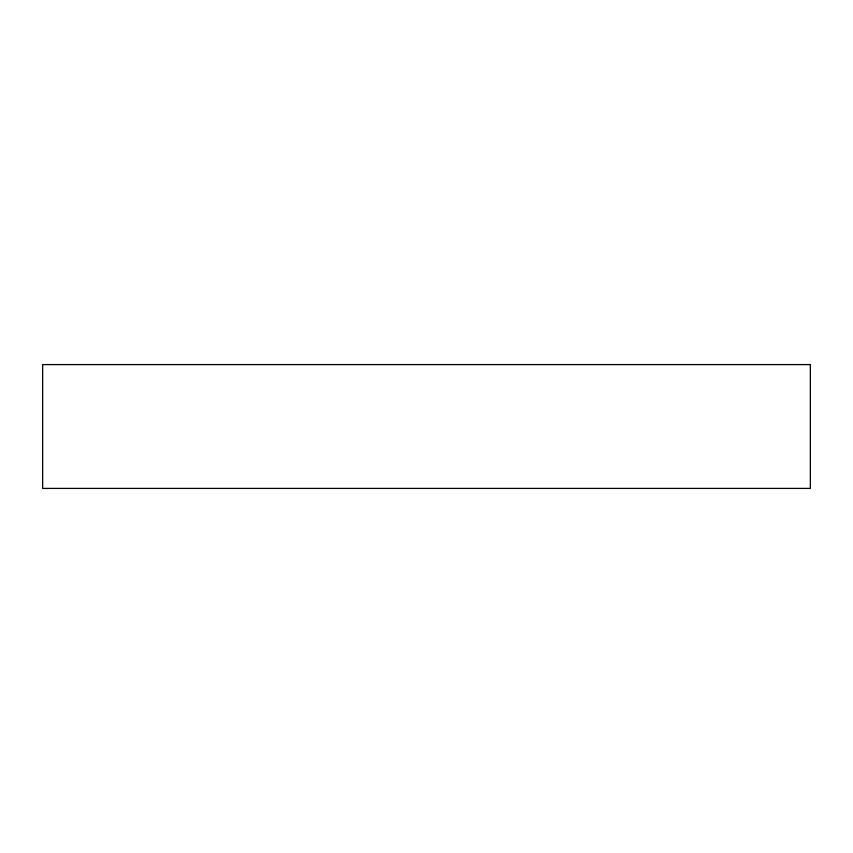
<?xml version="1.0" encoding="UTF-8"?>
<svg xmlns="http://www.w3.org/2000/svg" width="853" height="853" viewBox="0 0 853 853"><rect width="100%" height="100%" fill="white"/><g stroke="black" fill="none" stroke-linecap="round" stroke-linejoin="round"><path stroke-width="1.28" d="M810.35 364.594L42.65 364.594L42.65 488.406L810.35 488.406L810.35 364.594"/></g></svg>
